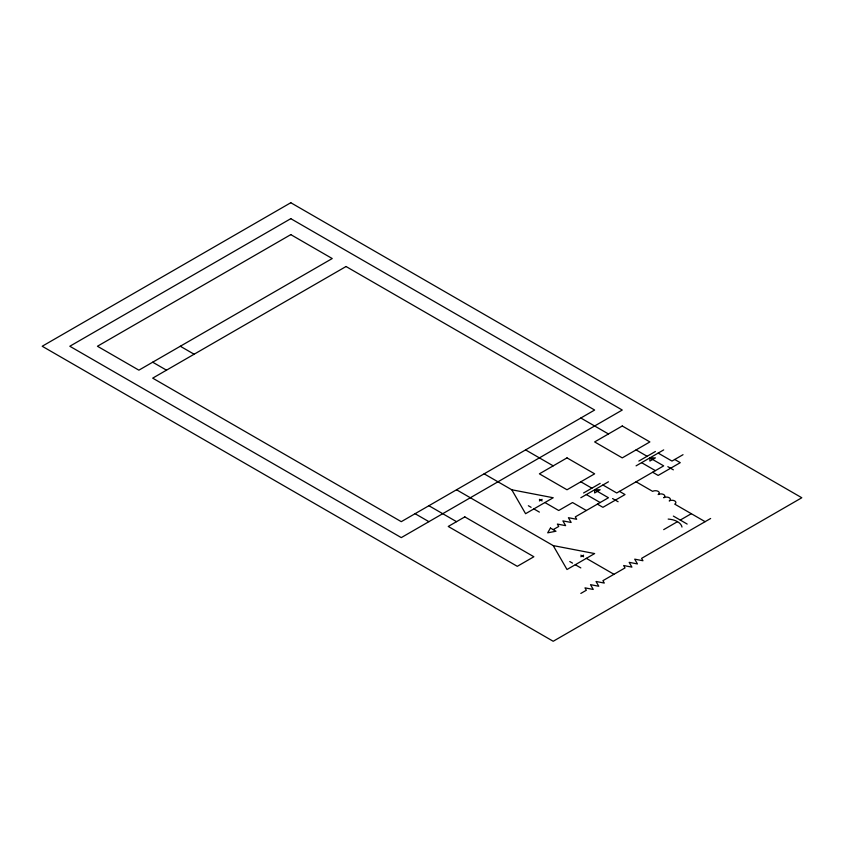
<?xml version="1.0" encoding="UTF-8"?>
<svg xmlns="http://www.w3.org/2000/svg" width="844" height="844" viewBox="0 0 844 844"><rect width="100%" height="100%" fill="white"/><g stroke="black" fill="none" stroke-linecap="round" stroke-linejoin="round"><path stroke-width="1.27" d="M539.39 500.935L542.154 499.342M583.584 492.97L600.158 483.401M638.834 461.067L655.408 451.498M580.83 497.749L608.45 481.797M636.07 465.856L663.69 449.905M553.2 529.642L558.728 526.456L557.346 524.061L565.638 525.654L562.874 520.875L571.156 522.468L568.392 517.688L576.684 519.282L575.302 516.887L608.45 497.749L594.64 489.773L594.64 492.97L600.158 489.773L594.64 489.773M683.028 454.694L671.982 461.067L658.162 453.101M580.83 556.755L583.584 555.162M663.69 529.642L677.5 521.666M680.264 520.073L691.31 513.701M580.83 593.438L586.348 590.241L584.966 587.857L593.258 589.45L590.494 584.66L598.776 586.253L596.022 581.474L604.304 583.067L602.922 580.672L625.024 567.917L623.642 565.522L631.924 567.126L629.16 562.336L637.452 563.929L634.688 559.15L642.97 560.743L641.598 558.348L710.648 518.48M649.88 457.881L655.408 457.881L649.88 461.067L649.88 457.881L663.69 465.856L616.732 492.97L602.922 484.994M511.77 489.773L553.2 497.749L525.58 513.701L511.77 489.773L484.15 473.832M553.2 545.593L594.64 553.569L567.01 569.51L553.2 545.593L456.53 489.773M674.736 459.474L680.264 462.67L658.162 475.425L652.644 472.239M667.836 466.648L673.354 469.844M580.83 418.012L608.45 433.964M636.07 449.905L647.116 456.287M641.598 462.67L655.408 470.635M636.07 481.797L652.644 491.366A3.903 2.258 0 0 1 658.162 491.366A3.903 2.258 0 0 1 658.162 494.563A3.903 2.258 0 0 1 663.69 494.563A3.903 2.258 0 0 1 663.69 497.749A3.903 2.258 0 0 1 669.218 497.749A3.903 2.258 0 0 1 669.218 500.935A3.903 2.258 0 0 1 674.736 500.935A3.903 2.258 0 0 1 674.736 504.132L705.12 521.666M673.354 516.085L687.174 524.061M619.496 491.366L625.024 494.563L602.922 507.318L597.394 504.132M612.586 498.551L618.114 501.737M525.58 449.905L553.2 465.856M580.83 481.797L591.876 488.18M586.348 494.563L600.158 502.539M586.348 510.504L572.538 502.539L558.728 510.504L544.918 502.539M539.39 499.342L542.154 500.935M528.344 505.725L531.108 507.318M533.872 508.911L539.39 512.108M580.83 555.162L583.584 556.755M586.348 558.348L613.968 574.3M569.774 561.534L572.538 563.138M575.302 564.731L580.83 567.917M180.31 346.251L194.12 354.227M428.91 505.725L456.53 521.666M152.69 362.203L166.5 370.168M415.09 513.701L428.91 521.666M668.174 519.081A15.625 9.02 0 0 1 681.984 527.057M550.446 528.049L547.682 532.838L555.964 531.235L550.446 528.049M290.8 202.729L42.2 346.251L553.2 641.271L801.8 497.749L290.8 202.729M290.8 218.67L69.82 346.251L401.28 537.617L622.26 410.036L290.8 218.67M290.8 234.621L97.44 346.251L138.88 370.168L332.23 258.538L290.8 234.621M346.04 266.514L152.69 378.144L401.28 521.666L594.64 410.036L346.04 266.514M464.812 516.887L448.238 526.456L517.298 566.324L533.872 556.755L464.812 516.887M567.01 457.881L539.39 473.832L567.01 489.773L594.64 473.832L567.01 457.881M622.26 425.988L594.64 441.929L622.26 457.881L649.88 441.929L622.26 425.988"/></g></svg>
